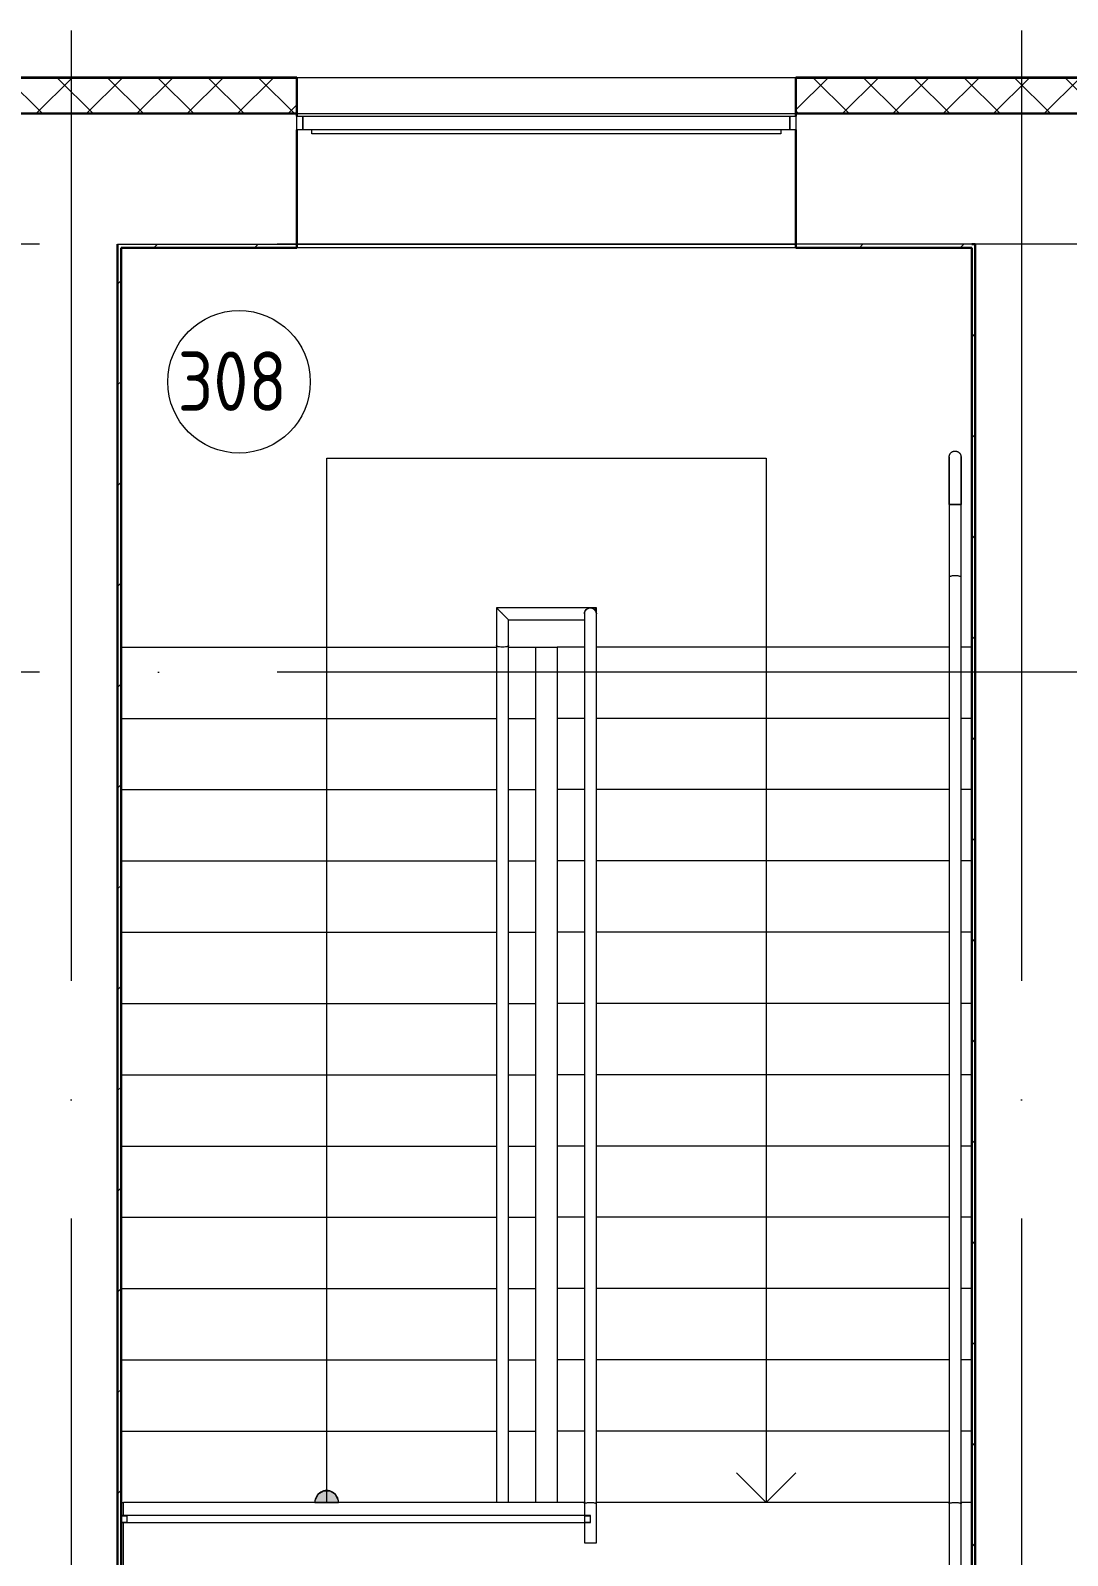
# Model space of a CAD drawing. Header units: millimetres. Extents: x -259809 to 472825, y -397243 to 31861.
# Drawn here: x 264000 to 268364, y -359371 to -352952 of the extents above; entities that cross this region are included whole.
import ezdxf

# ---------------------------------------------------------------- set-up
doc = ezdxf.new("R2010")
doc.units = ezdxf.units.MM
doc.linetypes.add('ADSK_Линия сетки', pattern=[25, 20, -2.5, 0, -2.5])
for name, color, linetype, lineweight in [('Лестницы', 252, 'Continuous', 9), ('лс', 5, 'Continuous', 30), ('Марки помещений', 252, 'Continuous', 20), ('Ограждение', 252, 'Continuous', 9), ('Окна', 252, 'Continuous', 9), ('Оси', 252, 'Continuous', 9), ('Перекрытие', 252, 'Continuous', 18), ('Стены внутренние', 252, 'Continuous', 18), ('Стены наружные', 252, 'Continuous', 18), ('Стены штриховка', 7, 'Continuous', 9), ('Стрелки вверх', 7, 'Continuous', 18)]:
    doc.layers.add(name, color=color, linetype=linetype, lineweight=lineweight)
doc.styles.add('GOST Common_2', font='', dxfattribs={"width": 0.9, "height": 250})
doc.styles.get('GOST Common_2').set_extended_font_data('GOST type B')

# ---------------------------------------------------------------- blocks, each defined once
blk = doc.blocks.new('3 этаж')
at = {"layer": 'Стрелки вверх', "true_color": 0x636466}
h = blk.add_hatch(color=251, dxfattribs=at)
edge = h.paths.add_edge_path()
edge.add_arc((265246.4, -6458.4), 50, 359.83086, 540.16914)
edge.add_line((265196.4, -6458.6), (265246.4, -6458.4))
edge.add_line((265246.4, -6458.4), (265296.4, -6458.6))
blk.add_hatch(color=251, dxfattribs=at).paths.add_polyline_path([(265294.8, -6458.4), (265295.8, -6451.3), (265284.1, -6425.7), (265260.4, -6410.5), (265232.3, -6410.5), (265208.6, -6425.7), (265196.9, -6451.3), (265197.9, -6458.4)])
at = {"layer": 'Лестницы', "color": 251, "true_color": 0x636466}
for p, q in [((264381.4, -2858.4), (265961.4, -2858.4)), ((264381.4, -2858.4), (265961.4, -2858.4)), ((266011.4, -2858.4), (266126.4, -2858.4)), ((266011.4, -2858.4), (266126.4, -2858.4)), ((266126.4, -2858.4), (266216.4, -2858.4)), ((266126.4, -3158.4), (266126.4, -2858.4)), ((266331.4, -2858.4), (266216.4, -2858.4)), ((266216.4, -2858.4), (266216.4, -3158.4)), ((266331.4, -2858.4), (266216.4, -2858.4)), ((267866.4, -2858.4), (266381.4, -2858.4)), ((267866.4, -2858.4), (266381.4, -2858.4)), ((267961.4, -2858.4), (267916.4, -2858.4)), ((267961.4, -2858.4), (267916.4, -2858.4)), ((264381.4, -3158.4), (265961.4, -3158.4)), ((264381.4, -3158.4), (265961.4, -3158.4)), ((266011.3, -3158.4), (266126.4, -3158.4)), ((266011.3, -3158.4), (266126.4, -3158.4)), ((266126.4, -3458.4), (266126.4, -3158.4)), ((266216.4, -3158.4), (266216.4, -3458.4)), ((266331.4, -3158.4), (266216.4, -3158.4)), ((266331.4, -3158.4), (266216.4, -3158.4)), ((267866.4, -3158.4), (266381.4, -3158.4)), ((267866.4, -3158.4), (266381.4, -3158.4)), ((267961.4, -3158.4), (267916.4, -3158.4)), ((267961.4, -3158.4), (267916.4, -3158.4)), ((264381.4, -3458.4), (265961.5, -3458.4)), ((264381.4, -3458.4), (265961.5, -3458.4)), ((266011.2, -3458.4), (266126.4, -3458.4)), ((266011.2, -3458.4), (266126.4, -3458.4)), ((266126.4, -3758.4), (266126.4, -3458.4)), ((266216.4, -3458.4), (266216.4, -3758.4)), ((266331.4, -3458.4), (266216.4, -3458.4)), ((266331.4, -3458.4), (266216.4, -3458.4)), ((267866.4, -3458.4), (266381.4, -3458.4)), ((267866.4, -3458.4), (266381.4, -3458.4)), ((267961.4, -3458.4), (267916.4, -3458.4)), ((267961.4, -3458.4), (267916.4, -3458.4)), ((264381.4, -3758.4), (265961.6, -3758.4)), ((264381.4, -3758.4), (265961.6, -3758.4)), ((266011.1, -3758.4), (266126.4, -3758.4)), ((266011.1, -3758.4), (266126.4, -3758.4)), ((266126.4, -4058.4), (266126.4, -3758.4)), ((266216.4, -3758.4), (266216.4, -4058.4)), ((266331.4, -3758.4), (266216.4, -3758.4)), ((266331.4, -3758.4), (266216.4, -3758.4)), ((267866.4, -3758.4), (266381.4, -3758.4)), ((267866.4, -3758.4), (266381.4, -3758.4)), ((267961.4, -3758.4), (267916.4, -3758.4)), ((267961.4, -3758.4), (267916.4, -3758.4)), ((264381.4, -4058.4), (265961.4, -4058.4)), ((264381.4, -4058.4), (265961.4, -4058.4)), ((266011.4, -4058.4), (266126.4, -4058.4)), ((266011.4, -4058.4), (266126.4, -4058.4)), ((266126.4, -4358.4), (266126.4, -4058.4)), ((266216.4, -4058.4), (266216.4, -4358.4)), ((266331.4, -4058.4), (266216.4, -4058.4)), ((266331.4, -4058.4), (266216.4, -4058.4)), ((267866.4, -4058.4), (266381.4, -4058.4)), ((267866.4, -4058.4), (266381.4, -4058.4)), ((267961.4, -4058.4), (267916.4, -4058.4)), ((267961.4, -4058.4), (267916.4, -4058.4)), ((264381.4, -4358.4), (265961.4, -4358.4)), ((264381.4, -4358.4), (265961.4, -4358.4)), ((266011.4, -4358.4), (266126.4, -4358.4)), ((266011.4, -4358.4), (266126.4, -4358.4)), ((266126.4, -4658.4), (266126.4, -4358.4)), ((266216.4, -4358.4), (266216.4, -4658.4)), ((266331.4, -4358.4), (266216.4, -4358.4)), ((266331.4, -4358.4), (266216.4, -4358.4)), ((267866.4, -4358.4), (266381.4, -4358.4)), ((267866.4, -4358.4), (266381.4, -4358.4)), ((267961.4, -4358.4), (267916.4, -4358.4)), ((267961.4, -4358.4), (267916.4, -4358.4)), ((264381.4, -4658.4), (265961.4, -4658.4)), ((264381.4, -4658.4), (265961.4, -4658.4)), ((266011.4, -4658.4), (266126.4, -4658.4)), ((266011.4, -4658.4), (266126.4, -4658.4)), ((266126.4, -4958.4), (266126.4, -4658.4)), ((266216.4, -4658.4), (266216.4, -4958.4)), ((266331.4, -4658.4), (266216.4, -4658.4)), ((266331.4, -4658.4), (266216.4, -4658.4)), ((267866.4, -4658.4), (266381.4, -4658.4)), ((267866.4, -4658.4), (266381.4, -4658.4)), ((267961.4, -4658.4), (267916.4, -4658.4)), ((267961.4, -4658.4), (267916.4, -4658.4)), ((264381.4, -4958.4), (265961.4, -4958.4)), ((264381.4, -4958.4), (265961.4, -4958.4)), ((266011.4, -4958.4), (266126.4, -4958.4)), ((266011.4, -4958.4), (266126.4, -4958.4)), ((266126.4, -5258.4), (266126.4, -4958.4)), ((266216.4, -4958.4), (266216.4, -5258.4)), ((266331.4, -4958.4), (266216.4, -4958.4)), ((266331.4, -4958.4), (266216.4, -4958.4)), ((267866.4, -4958.4), (266381.4, -4958.4)), ((267866.4, -4958.4), (266381.4, -4958.4)), ((267961.4, -4958.4), (267916.4, -4958.4)), ((267961.4, -4958.4), (267916.4, -4958.4)), ((264381.4, -5258.4), (265961.4, -5258.4)), ((264381.4, -5258.4), (265961.4, -5258.4)), ((266011.4, -5258.4), (266126.4, -5258.4)), ((266011.4, -5258.4), (266126.4, -5258.4)), ((266126.4, -5558.4), (266126.4, -5258.4)), ((266216.4, -5258.4), (266216.4, -5558.4)), ((266331.4, -5258.4), (266216.4, -5258.4)), ((266331.4, -5258.4), (266216.4, -5258.4)), ((267866.4, -5258.4), (266381.4, -5258.4)), ((267866.4, -5258.4), (266381.4, -5258.4)), ((267961.4, -5258.4), (267916.4, -5258.4)), ((267961.4, -5258.4), (267916.4, -5258.4)), ((264381.4, -5558.4), (265961.4, -5558.4)), ((264381.4, -5558.4), (265961.4, -5558.4)), ((266011.4, -5558.4), (266126.4, -5558.4)), ((266011.4, -5558.4), (266126.4, -5558.4)), ((266126.4, -5858.4), (266126.4, -5558.4)), ((266216.4, -5558.4), (266216.4, -5858.4)), ((266331.4, -5558.4), (266216.4, -5558.4)), ((266331.4, -5558.4), (266216.4, -5558.4)), ((267866.6, -5558.4), (266381.4, -5558.4)), ((267866.6, -5558.4), (266381.4, -5558.4)), ((267961.4, -5558.4), (267916.2, -5558.4)), ((267961.4, -5558.4), (267916.2, -5558.4)), ((264381.4, -5858.4), (265961.4, -5858.4)), ((264381.4, -5858.4), (265961.4, -5858.4)), ((266011.4, -5858.4), (266126.4, -5858.4)), ((266011.4, -5858.4), (266126.4, -5858.4)), ((266126.4, -6158.4), (266126.4, -5858.4)), ((266216.4, -5858.4), (266216.4, -6158.4)), ((266331.4, -5858.4), (266216.4, -5858.4)), ((266331.4, -5858.4), (266216.4, -5858.4)), ((267866.5, -5858.4), (266381.4, -5858.4)), ((267866.5, -5858.4), (266381.4, -5858.4)), ((267961.4, -5858.4), (267916.2, -5858.4)), ((267961.4, -5858.4), (267916.2, -5858.4)), ((264381.4, -6158.4), (265961.4, -6158.4)), ((264381.4, -6158.4), (265961.4, -6158.4)), ((266011.4, -6158.4), (266126.4, -6158.4)), ((266011.4, -6158.4), (266126.4, -6158.4)), ((266126.4, -6458.4), (266126.4, -6158.4)), ((266216.4, -6158.4), (266216.4, -6458.4)), ((266331.4, -6158.4), (266216.4, -6158.4)), ((266331.4, -6158.4), (266216.4, -6158.4)), ((267866.4, -6158.4), (266381.4, -6158.4)), ((267866.4, -6158.4), (266381.4, -6158.4)), ((267961.4, -6158.4), (267916.3, -6158.4)), ((267961.4, -6158.4), (267916.3, -6158.4)), ((266216.4, -6458.4), (264391.4, -6458.4)), ((266331.4, -6458.4), (266216.4, -6458.4)), ((266331.4, -6458.4), (266216.4, -6458.4)), ((267866.4, -6458.4), (266381.4, -6458.4)), ((267866.4, -6458.4), (266381.4, -6458.4)), ((267961.4, -6458.4), (267916.4, -6458.4)), ((267961.4, -6458.4), (267916.4, -6458.4))]:
    blk.add_line(p, q, dxfattribs=at)
at = {"layer": 'Марки помещений', "color": 251, "true_color": 0x636466}
blk.add_circle((264877.5, -1742.1), 300, dxfattribs=at)
at = {"layer": 'Ограждение', "color": 251, "true_color": 0x636466}
for p, q in [((267866.7, -2054.5), (267866.9, -2053.5)), ((267866.9, -2053.5), (267867.1, -2052.5)), ((267867.1, -2052.5), (267867.3, -2051.5)), ((267867.3, -2051.5), (267867.6, -2050.6)), ((267867.6, -2050.6), (267868, -2049.6)), ((267868, -2049.6), (267868.3, -2048.7)), ((267868.3, -2048.7), (267868.7, -2047.8)), ((267868.7, -2047.8), (267869.2, -2046.9)), ((267869.2, -2046.9), (267869.7, -2046)), ((267869.7, -2046), (267870.2, -2045.2)), ((267870.2, -2045.2), (267870.7, -2044.3)), ((267870.7, -2044.3), (267871.3, -2043.5)), ((267871.3, -2043.5), (267871.9, -2042.7)), ((267871.9, -2042.7), (267872.6, -2042)), ((267872.6, -2042), (267873.2, -2041.2)), ((267873.2, -2041.2), (267873.9, -2040.5)), ((267873.9, -2040.5), (267874.7, -2039.8)), ((267874.7, -2039.8), (267875.4, -2039.2)), ((267875.4, -2039.2), (267876.2, -2038.6)), ((267876.2, -2038.6), (267877, -2038)), ((267877, -2038), (267877.8, -2037.4)), ((267877.8, -2037.4), (267878.7, -2036.9)), ((267878.7, -2036.9), (267879.6, -2036.4)), ((267879.6, -2036.4), (267880.5, -2035.9)), ((267880.5, -2035.9), (267881.4, -2035.5)), ((267881.4, -2035.5), (267882.3, -2035.1)), ((267882.3, -2035.1), (267883.2, -2034.8)), ((267883.2, -2034.8), (267884.2, -2034.5)), ((267884.2, -2034.5), (267885.2, -2034.2)), ((267885.2, -2034.2), (267886.1, -2034)), ((267886.1, -2034), (267887.1, -2033.8)), ((267887.1, -2033.8), (267888.1, -2033.7)), ((267888.1, -2033.7), (267889.1, -2033.5)), ((267889.1, -2033.5), (267890.1, -2033.5)), ((267890.1, -2033.5), (267891.1, -2033.4)), ((267891.1, -2033.4), (267891.4, -2033.4)), ((267891.4, -2033.4), (267892.4, -2033.5)), ((267892.4, -2033.5), (267893.4, -2033.5)), ((267893.4, -2033.5), (267894.3, -2033.6)), ((267894.3, -2033.6), (267895.3, -2033.8)), ((267895.3, -2033.8), (267896.3, -2033.9)), ((267896.3, -2033.9), (267897.3, -2034.2)), ((267897.3, -2034.2), (267898.3, -2034.4)), ((267898.3, -2034.4), (267899.2, -2034.7)), ((267899.2, -2034.7), (267900.2, -2035)), ((267900.2, -2035), (267901.1, -2035.4)), ((267901.1, -2035.4), (267902, -2035.8)), ((267902, -2035.8), (267902.9, -2036.3)), ((267902.9, -2036.3), (267903.8, -2036.7)), ((267903.8, -2036.7), (267904.6, -2037.3)), ((267904.6, -2037.3), (267905.5, -2037.8)), ((267905.5, -2037.8), (267906.3, -2038.4)), ((267906.3, -2038.4), (267907.1, -2039)), ((267907.1, -2039), (267907.8, -2039.6)), ((267907.8, -2039.6), (267908.6, -2040.3)), ((267908.6, -2040.3), (267909.3, -2041)), ((267909.3, -2041), (267910, -2041.8)), ((267910, -2041.8), (267910.6, -2042.5)), ((267910.6, -2042.5), (267911.2, -2043.3)), ((267911.2, -2043.3), (267911.8, -2044.1)), ((267911.8, -2044.1), (267912.4, -2044.9)), ((267912.4, -2044.9), (267912.9, -2045.8)), ((267912.9, -2045.8), (267913.4, -2046.7)), ((267913.4, -2046.7), (267913.9, -2047.6)), ((267913.9, -2047.6), (267914.3, -2048.5)), ((267914.3, -2048.5), (267914.7, -2049.4)), ((267914.7, -2049.4), (267915, -2050.3)), ((267915, -2050.3), (267915.3, -2051.3)), ((267915.3, -2051.3), (267915.6, -2052.2)), ((267915.6, -2052.2), (267915.8, -2053.2)), ((267915.8, -2053.2), (267916, -2054.2)), ((267866.4, -2056.4), (267866.5, -2055.5)), ((267866.4, -2057.4), (267866.4, -2056.4)), ((267866.4, -2058.4), (267866.4, -2057.4)), ((267866.4, -2058.5), (267866.4, -2058.4)), ((267866.4, -2058.4), (267866.4, -2058.6)), ((267866.4, -2058.7), (267866.4, -2058.5)), ((267866.4, -2058.6), (267866.4, -2059.1)), ((267866.4, -2059.3), (267866.4, -2058.7)), ((267866.4, -2059.1), (267866.4, -2059.9)), ((267866.4, -2060.2), (267866.4, -2059.3)), ((267866.4, -2059.9), (267866.4, -2061)), ((267866.4, -2061.4), (267866.4, -2060.2)), ((267866.4, -2061), (267866.4, -2062.4)), ((267866.4, -2062.9), (267866.4, -2061.4)), ((267866.4, -2062.4), (267866.4, -2064.2)), ((267866.4, -2064.7), (267866.4, -2062.9)), ((267866.4, -2064.2), (267866.4, -2066.2)), ((267866.4, -2066.8), (267866.4, -2064.7)), ((267866.4, -2066.2), (267866.4, -2068.6)), ((267866.4, -2069.3), (267866.4, -2066.8)), ((267866.4, -2068.6), (267866.4, -2071.3)), ((267866.4, -2072), (267866.4, -2069.3)), ((267866.4, -2071.3), (267866.4, -2074.2)), ((267866.4, -2075.1), (267866.4, -2072)), ((267866.4, -2074.2), (267866.4, -2077.5)), ((267866.4, -2078.4), (267866.4, -2075.1)), ((267866.4, -2077.5), (267866.4, -2081)), ((267866.4, -2082.1), (267866.4, -2078.4)), ((267866.4, -2081), (267866.4, -2084.9)), ((267866.4, -2086), (267866.4, -2082.1)), ((267866.4, -2084.9), (267866.4, -2089)), ((267866.4, -2090.2), (267866.4, -2086)), ((267866.4, -2089), (267866.4, -2093.4)), ((267866.4, -2094.6), (267866.4, -2090.2)), ((267866.4, -2093.4), (267866.4, -2098)), ((267866.4, -2099.3), (267866.4, -2094.6)), ((267866.4, -2098), (267866.4, -2102.9)), ((267866.4, -2104.3), (267866.4, -2099.3)), ((267866.4, -2102.9), (267866.4, -2108.1)), ((267866.4, -2109.5), (267866.4, -2104.3)), ((267866.4, -2108.1), (267866.4, -2113.5)), ((267866.4, -2115), (267866.4, -2109.5)), ((267866.4, -2113.5), (267866.4, -2119.1)), ((267866.4, -2120.7), (267866.4, -2115)), ((267866.5, -2055.5), (267866.7, -2054.5)), ((267916, -2054.2), (267916.1, -2055.2)), ((267916.1, -2055.2), (267916.3, -2056.2)), ((267916.3, -2056.2), (267916.3, -2057.2)), ((267916.3, -2057.2), (267916.4, -2058.2)), ((267916.4, -2058.2), (267916.4, -2058.4)), ((267916.4, -2058.5), (267916.4, -2058.4)), ((267916.4, -2058.4), (267916.4, -2058.6)), ((267916.4, -2058.7), (267916.4, -2058.5)), ((267916.4, -2058.6), (267916.4, -2059.1)), ((267916.4, -2059.3), (267916.4, -2058.7)), ((267916.4, -2059.1), (267916.4, -2059.9)), ((267916.4, -2060.2), (267916.4, -2059.3)), ((267916.4, -2059.9), (267916.4, -2061)), ((267916.4, -2061.4), (267916.4, -2060.2)), ((267916.4, -2061), (267916.4, -2062.4)), ((267916.4, -2062.9), (267916.4, -2061.4)), ((267916.4, -2062.4), (267916.4, -2064.2)), ((267916.4, -2064.7), (267916.4, -2062.9)), ((267916.4, -2064.2), (267916.4, -2066.2)), ((267916.4, -2066.8), (267916.4, -2064.7)), ((267916.4, -2066.2), (267916.4, -2068.6)), ((267916.4, -2069.3), (267916.4, -2066.8)), ((267916.4, -2068.6), (267916.4, -2071.3)), ((267916.4, -2072), (267916.4, -2069.3)), ((267916.4, -2071.3), (267916.4, -2074.2)), ((267916.4, -2075.1), (267916.4, -2072)), ((267916.4, -2074.2), (267916.4, -2077.5)), ((267916.4, -2078.4), (267916.4, -2075.1)), ((267916.4, -2077.5), (267916.4, -2081)), ((267916.4, -2082.1), (267916.4, -2078.4)), ((267916.4, -2081), (267916.4, -2084.9)), ((267916.4, -2086), (267916.4, -2082.1)), ((267916.4, -2084.9), (267916.4, -2089)), ((267916.4, -2090.2), (267916.4, -2086)), ((267916.4, -2089), (267916.4, -2093.4)), ((267916.4, -2094.6), (267916.4, -2090.2)), ((267916.4, -2093.4), (267916.4, -2098)), ((267916.4, -2099.3), (267916.4, -2094.6)), ((267916.4, -2098), (267916.4, -2102.9)), ((267916.4, -2104.3), (267916.4, -2099.3)), ((267916.4, -2102.9), (267916.4, -2108.1)), ((267916.4, -2109.5), (267916.4, -2104.3)), ((267916.4, -2108.1), (267916.4, -2113.5)), ((267916.4, -2115), (267916.4, -2109.5)), ((267916.4, -2113.5), (267916.4, -2119.1)), ((267916.4, -2120.7), (267916.4, -2115)), ((267866.4, -2119.1), (267866.4, -2125)), ((267866.4, -2126.6), (267866.4, -2120.7)), ((267866.4, -2125), (267866.4, -2131)), ((267866.4, -2132.7), (267866.4, -2126.6)), ((267866.4, -2131), (267866.4, -2137.3)), ((267866.4, -2139), (267866.4, -2132.7)), ((267866.4, -2137.3), (267866.4, -2143.7)), ((267866.4, -2145.5), (267866.4, -2139)), ((267866.4, -2143.7), (267866.4, -2150.4)), ((267866.4, -2152.2), (267866.4, -2145.5)), ((267866.4, -2150.4), (267866.4, -2157.2)), ((267866.4, -2159.1), (267866.4, -2152.2)), ((267866.4, -2157.2), (267866.4, -2164.2)), ((267866.4, -2166.1), (267866.4, -2159.1)), ((267866.4, -2164.2), (267866.4, -2171.3)), ((267866.4, -2173.3), (267866.4, -2166.1)), ((267866.4, -2171.3), (267866.4, -2178.6)), ((267866.4, -2180.6), (267866.4, -2173.3)), ((267866.4, -2178.6), (267866.4, -2186)), ((267866.4, -2188), (267866.4, -2180.6)), ((267916.4, -2119.1), (267916.4, -2125)), ((267916.4, -2126.6), (267916.4, -2120.7)), ((267916.4, -2125), (267916.4, -2131)), ((267916.4, -2132.7), (267916.4, -2126.6)), ((267916.4, -2131), (267916.4, -2137.3)), ((267916.4, -2139), (267916.4, -2132.7)), ((267916.4, -2137.3), (267916.4, -2143.7)), ((267916.4, -2145.5), (267916.4, -2139)), ((267916.4, -2143.7), (267916.4, -2150.4)), ((267916.4, -2152.2), (267916.4, -2145.5)), ((267916.4, -2150.4), (267916.4, -2157.2)), ((267916.4, -2159.1), (267916.4, -2152.2)), ((267916.4, -2157.2), (267916.4, -2164.2)), ((267916.4, -2166.1), (267916.4, -2159.1)), ((267916.4, -2164.2), (267916.4, -2171.3)), ((267916.4, -2173.3), (267916.4, -2166.1)), ((267916.4, -2171.3), (267916.4, -2178.6)), ((267916.4, -2180.6), (267916.4, -2173.3)), ((267916.4, -2178.6), (267916.4, -2186)), ((267916.4, -2188), (267916.4, -2180.6)), ((267866.4, -2186), (267866.4, -2193.5)), ((267866.4, -2195.5), (267866.4, -2188)), ((267866.4, -2193.5), (267866.4, -2201.1)), ((267866.4, -2203.2), (267866.4, -2195.5)), ((267866.4, -2201.1), (267866.4, -2208.8)), ((267866.4, -2210.9), (267866.4, -2203.2)), ((267866.4, -2208.8), (267866.4, -2216.6)), ((267866.4, -2218.7), (267866.4, -2210.9)), ((267866.4, -2216.6), (267866.4, -2224.5)), ((267866.4, -2226.6), (267866.4, -2218.7)), ((267866.4, -2224.5), (267866.4, -2232.4)), ((267866.4, -2234.5), (267866.4, -2226.6)), ((267866.4, -2232.4), (267866.4, -2240.3)), ((267866.4, -2242.5), (267866.4, -2234.5)), ((267866.4, -2240.3), (267866.4, -2248.3)), ((267866.4, -2250.4), (267866.4, -2242.5)), ((267916.4, -2186), (267916.4, -2193.5)), ((267916.4, -2195.5), (267916.4, -2188)), ((267916.4, -2193.5), (267916.4, -2201.1)), ((267916.4, -2203.2), (267916.4, -2195.5)), ((267916.4, -2201.1), (267916.4, -2208.8)), ((267916.4, -2210.9), (267916.4, -2203.2)), ((267916.4, -2208.8), (267916.4, -2216.6)), ((267916.4, -2218.7), (267916.4, -2210.9)), ((267916.4, -2216.6), (267916.4, -2224.5)), ((267916.4, -2226.6), (267916.4, -2218.7)), ((267916.4, -2224.5), (267916.4, -2232.4)), ((267916.4, -2234.5), (267916.4, -2226.6)), ((267916.4, -2232.4), (267916.4, -2240.3)), ((267916.4, -2242.5), (267916.4, -2234.5)), ((267916.4, -2240.3), (267916.4, -2248.3)), ((267916.4, -2250.4), (267916.4, -2242.5)), ((267866.4, -2248.3), (267866.4, -2256.3)), ((267866.4, -2258.4), (267866.4, -2250.4)), ((267866.4, -2256.3), (267866.4, -2258.4)), ((267866.4, -2258.4), (267866.4, -2564.3)), ((267916.4, -2258.4), (267866.4, -2258.4)), ((267866.4, -2258.4), (267891.4, -2258.4)), ((267891.4, -2258.4), (267916.4, -2258.4)), ((267916.4, -2248.3), (267916.4, -2256.3)), ((267916.4, -2258.4), (267916.4, -2250.4)), ((267916.4, -2256.3), (267916.4, -2258.4)), ((267916.4, -2564.3), (267916.4, -2258.4)), ((267866.4, -2564.3), (267866.4, -6464.3)), ((267916.4, -6464.3), (267916.4, -2564.3)), ((266356.4, -2693.4), (265961.4, -2693.4)), ((265961.4, -2693.4), (265961.4, -2852.5)), ((266343.9, -2696.8), (266349.9, -2694.3)), ((266349.9, -2694.3), (266343.9, -2696.8)), ((266349.9, -2694.3), (266356.4, -2693.4)), ((266356.4, -2693.4), (266349.9, -2694.3)), ((266356.4, -2693.4), (266362.8, -2694.3)), ((266362.8, -2694.3), (266356.4, -2693.4)), ((266381.4, -2693.4), (266356.4, -2693.4)), ((266362.8, -2694.3), (266368.9, -2696.8)), ((266368.9, -2696.8), (266362.8, -2694.3)), ((266381.4, -2718.4), (266381.4, -2693.4)), ((266011.4, -2743.4), (266331.4, -2743.4)), ((266011.4, -2852.5), (266011.4, -2743.4)), ((266331.4, -2718.4), (266332.2, -2712)), ((266332.2, -2712), (266331.4, -2718.4)), ((266331.4, -2718.4), (266331.4, -6464.3)), ((266332.2, -2712), (266334.7, -2705.9)), ((266334.7, -2705.9), (266332.2, -2712)), ((266334.7, -2705.9), (266338.7, -2700.8)), ((266338.7, -2700.8), (266334.7, -2705.9)), ((266338.7, -2700.8), (266343.9, -2696.8)), ((266343.9, -2696.8), (266338.7, -2700.8)), ((266368.9, -2696.8), (266374, -2700.8)), ((266374, -2700.8), (266368.9, -2696.8)), ((266374, -2700.8), (266378, -2705.9)), ((266378, -2705.9), (266374, -2700.8)), ((266378, -2705.9), (266380.5, -2712)), ((266380.5, -2712), (266378, -2705.9)), ((266380.5, -2712), (266381.4, -2718.4)), ((266381.4, -2718.4), (266380.5, -2712)), ((266381.4, -6464.3), (266381.4, -2718.4)), ((265961.4, -2852.5), (265961.4, -6458.4)), ((266011.4, -6458.4), (266011.4, -2852.5)), ((264381.4, -6458.4), (264391.4, -6458.4)), ((264391.4, -6513.4), (264391.4, -6458.4)), ((266331.4, -6464.3), (266331.4, -6513.4)), ((266381.4, -6528.4), (266381.4, -6464.3)), ((267866.4, -6464.3), (267866.4, -6758.4)), ((267916.4, -6758.4), (267916.4, -6464.3)), ((266356.4, -6513.4), (264381.4, -6513.4)), ((264381.4, -6543.4), (266356.4, -6543.4)), ((264391.4, -8333.4), (264391.4, -6543.4)), ((266331.4, -6543.4), (266331.4, -6628.4)), ((266356.4, -6515.5), (266356.4, -6513.4)), ((266356.4, -6543.4), (266356.4, -6541.4)), ((266381.4, -6628.4), (266381.4, -6528.4)), ((266331.4, -6628.4), (266381.4, -6628.4))]:
    blk.add_line(p, q, dxfattribs=at)
at = {"layer": 'Ограждение', "color": 251, "lineweight": 18, "true_color": 0x636466}
for p, q in [((264406.4, -6515.9), (264381.4, -6515.9)), ((264381.4, -6540.9), (264406.4, -6540.9)), ((264406.4, -6540.9), (264406.4, -6515.9)), ((266331.4, -6515.9), (266331.4, -6540.9)), ((266356.4, -6515.9), (266331.4, -6515.9)), ((266331.4, -6540.9), (266356.4, -6540.9)), ((266356.4, -6540.9), (266356.4, -6515.9))]:
    blk.add_line(p, q, dxfattribs=at)
at = {"layer": 'Ограждение', "color": 251, "true_color": 0x636466}
for points, knots in [([(267916.4, -2564.3), (267916.4, -2563.8), (267915.8, -2562.8), (267913.3, -2561.4), (267909.2, -2560.1), (267902.3, -2558.9), (267891.4, -2558.2), (267880.5, -2558.9), (267873.5, -2560.1), (267869.5, -2561.4), (267866.9, -2562.8), (267866.4, -2563.8), (267866.4, -2564.3)], [-1, -1, -1, -1, -0.916667, -0.833333, -0.75, -0.666667, -0.5, -0.333333, -0.25, -0.166667, -0.083333, 0, 0, 0, 0]), ([(265961.4, -2693.4), (265961.4, -2693.5), (265961.8, -2693.9), (265963.2, -2695.3), (265964.6, -2696.7), (265966.2, -2698.2), (265967.5, -2699.6), (265969, -2701.1), (265970.7, -2702.8), (265972.5, -2704.6), (265973.8, -2705.9), (265975.3, -2707.4), (265976.8, -2708.9), (265978.3, -2710.4), (265979.9, -2712), (265981.5, -2713.6), (265983.1, -2715.2), (265984.7, -2716.8), (265986.4, -2718.4), (265988, -2720.1), (265989.6, -2721.7), (265991.2, -2723.3), (265992.8, -2724.9), (265994.4, -2726.5), (265995.9, -2728), (265997.4, -2729.5), (265998.9, -2731), (266000.3, -2732.3), (266002, -2734.1), (266003.7, -2735.8), (266005.2, -2737.2), (266006.6, -2738.6), (266008.1, -2740.2), (266009.5, -2741.6), (266010.9, -2743), (266011.4, -2743.4), (266011.4, -2743.4)], [-1, -1, -1, -1, -0.916667, -0.875, -0.833333, -0.791667, -0.770833, -0.75, -0.708333, -0.6875, -0.666667, -0.645833, -0.625, -0.604167, -0.583333, -0.5625, -0.541667, -0.520833, -0.5, -0.479167, -0.458333, -0.4375, -0.416667, -0.395833, -0.375, -0.354167, -0.333333, -0.3125, -0.291667, -0.25, -0.229167, -0.208333, -0.166667, -0.125, -0.083333, 0, 0, 0, 0]), ([(266374, -2700.8), (266374.4, -2700.4), (266375.2, -2699.6), (266376.6, -2698.3), (266378.1, -2696.7), (266379.5, -2695.3), (266380.9, -2693.9), (266381.3, -2693.4), (266381.4, -2693.4)], [0.75, 0.75, 0.75, 0.75, 0.7708333, 0.7916667, 0.8333333, 0.875, 0.9166667, 1, 1, 1, 1]), ([(266011.4, -2852.5), (266011.4, -2853), (266010.8, -2854.1), (266008.3, -2855.5), (266004.2, -2856.8), (265997.3, -2858), (265986.4, -2858.7), (265975.5, -2858), (265968.5, -2856.8), (265964.5, -2855.5), (265961.9, -2854.1), (265961.4, -2853), (265961.4, -2852.5)], [0, 0, 0, 0, 0.083333, 0.166667, 0.25, 0.333333, 0.5, 0.666667, 0.75, 0.833333, 0.916667, 1, 1, 1, 1]), ([(266331.4, -6464.3), (266331.4, -6463.8), (266331.9, -6462.8), (266334.5, -6461.4), (266338.5, -6460.1), (266345.5, -6458.9), (266356.4, -6458.2), (266367.3, -6458.9), (266374.2, -6460.1), (266378.3, -6461.4), (266380.8, -6462.8), (266381.4, -6463.8), (266381.4, -6464.3)], [0, 0, 0, 0, 0.083333, 0.166667, 0.25, 0.333333, 0.5, 0.666667, 0.75, 0.833333, 0.916667, 1, 1, 1, 1]), ([(267866.4, -6464.3), (267866.4, -6463.8), (267866.9, -6462.8), (267869.5, -6461.4), (267873.5, -6460.1), (267880.5, -6458.9), (267891.4, -6458.2), (267902.3, -6458.9), (267909.2, -6460.1), (267913.3, -6461.4), (267915.8, -6462.8), (267916.4, -6463.8), (267916.4, -6464.3)], [0, 0, 0, 0, 0.083333, 0.166667, 0.25, 0.333333, 0.5, 0.666667, 0.75, 0.833333, 0.916667, 1, 1, 1, 1])]:
    blk.add_open_spline(points, degree=3, knots=knots, dxfattribs=at)
at = {"layer": 'Окна', "color": 251, "true_color": 0x636466}
for p, q in [((265121.4, -681.4), (265121.4, -623.4)), ((265121.4, -623.4), (265146.4, -623.4)), ((265146.4, -623.4), (265146.4, -681.4)), ((265146.4, -623.4), (267196.4, -623.4)), ((265146.4, -681.4), (265146.4, -623.4)), ((267196.4, -681.4), (267196.4, -623.4)), ((267196.4, -623.4), (267221.4, -623.4)), ((267196.4, -623.4), (267196.4, -681.4)), ((267221.4, -623.4), (267221.4, -681.4)), ((265146.4, -681.4), (265121.4, -681.4)), ((267196.4, -681.4), (265146.4, -681.4)), ((265184.4, -698.4), (265184.4, -681.4)), ((267158.4, -698.4), (265184.4, -698.4)), ((267158.4, -681.4), (267158.4, -698.4)), ((267221.4, -681.4), (267196.4, -681.4))]:
    blk.add_line(p, q, dxfattribs=at)
at = {"layer": 'Оси', "color": 251, "linetype": 'ADSK_Линия сетки', "ltscale": 200, "true_color": 0x636466}
for p, q in [((264171.4, -263.4), (264171.4, -31389.6)), ((268171.4, -263.4), (268171.4, -30119.6)), ((314038.7, -1163.4), (237099.1, -1163.4)), ((314038.7, -2963.4), (237099.1, -2963.4))]:
    blk.add_line(p, q, dxfattribs=at)
at = {"layer": 'Перекрытие', "color": 251, "true_color": 0x636466}
for p, q in [((264381.4, -2858.4), (265961.4, -2858.4)), ((266011.4, -2858.4), (266216.4, -2858.4))]:
    blk.add_line(p, q, dxfattribs=at)
at = {"layer": 'Стены внутренние', "color": 251, "lineweight": 30, "true_color": 0x636466}
for p, q in [((263664.4, -461.4), (265121.4, -461.4)), ((265121.4, -623.4), (265121.4, -461.4)), ((268678.4, -461.4), (267221.4, -461.4)), ((267221.4, -623.4), (267221.4, -461.4)), ((265121.4, -613.4), (263816.4, -613.4)), ((268526.4, -613.4), (267221.4, -613.4)), ((265121.4, -681.4), (265121.4, -1163.4)), ((267221.4, -681.4), (267221.4, -1163.4)), ((264366.4, -8358.4), (264366.4, -1163.4)), ((267961.4, -1163.4), (267976.4, -1163.4))]:
    blk.add_line(p, q, dxfattribs=at)
at = {"layer": 'Стены внутренние', "color": 251, "linetype": 'Continuous', "lineweight": 9, "true_color": 0x636466}
for p, q in [((264050.8, -613.4), (263900.8, -463.4)), ((264023.1, -613.4), (264173.1, -463.4)), ((264262.9, -613.4), (264112.9, -463.4)), ((264235.3, -613.4), (264385.3, -463.4)), ((264475, -613.4), (264325, -463.4)), ((264447.4, -613.4), (264597.4, -463.4)), ((264687.2, -613.4), (264537.2, -463.4)), ((264659.5, -613.4), (264809.5, -463.4)), ((264721.6, -463.4), (264720.5, -461.4)), ((264899.3, -613.4), (264749.3, -463.4)), ((264871.7, -613.4), (265021.7, -463.4)), ((265111.4, -613.4), (264961.4, -463.4)), ((267221.4, -597.2), (267355.1, -463.4)), ((267444.9, -613.4), (267294.9, -463.4)), ((267417.2, -613.4), (267567.2, -463.4)), ((267657, -613.4), (267507, -463.4)), ((267629.4, -613.4), (267779.4, -463.4)), ((267869.1, -613.4), (267719.1, -463.4)), ((267772.9, -461.4), (267771.7, -463.4)), ((267841.5, -613.4), (267991.5, -463.4)), ((268081.3, -613.4), (267931.3, -463.4)), ((268053.6, -613.4), (268203.6, -463.4)), ((268293.4, -613.4), (268143.4, -463.4)), ((268265.8, -613.4), (268415.8, -463.4)), ((268505.5, -613.4), (268355.5, -463.4)), ((265083.8, -613.4), (265121.4, -575.9)), ((267232.7, -613.4), (267221.4, -602.1))]:
    blk.add_line(p, q, dxfattribs=at)
at = {"layer": 'Стены внутренние', "color": 251, "true_color": 0x636466}
for p, q in [((265121.4, -461.4), (267221.4, -461.4)), ((265121.4, -613.4), (267221.4, -613.4)), ((267961.4, -1163.4), (267221.4, -1163.4))]:
    blk.add_line(p, q, dxfattribs=at)
at = {"layer": 'Стены наружные', "color": 251, "true_color": 0x636466}
for p, q in [((264366.4, -1163.4), (267221.4, -1163.4)), ((267221.4, -1178.4), (265121.4, -1178.4))]:
    blk.add_line(p, q, dxfattribs=at)
at = {"layer": 'Стены наружные', "color": 251, "lineweight": 30, "true_color": 0x636466}
for p, q in [((264381.4, -1178.4), (265121.4, -1178.4)), ((264381.4, -8343.4), (264381.4, -1178.4)), ((265121.4, -1178.4), (265121.4, -1163.4)), ((267221.4, -1178.4), (267221.4, -1163.4)), ((267221.4, -1178.4), (267961.4, -1178.4)), ((267961.4, -8343.4), (267961.4, -1178.4)), ((267976.4, -8478.4), (267976.4, -1163.4))]:
    blk.add_line(p, q, dxfattribs=at)
at = {"layer": 'Стены наружные', "color": 251, "linetype": 'Continuous', "lineweight": 9, "true_color": 0x636466}
for p, q in [((264518.8, -1178.4), (264533.8, -1163.4)), ((264943.1, -1178.4), (264958.1, -1163.4)), ((267488.6, -1178.4), (267503.6, -1163.4)), ((267912.9, -1178.4), (267927.9, -1163.4)), ((264366.4, -1330.9), (264381.4, -1315.9)), ((267961.4, -1554.3), (267976.4, -1539.3)), ((264366.4, -1755.1), (264381.4, -1740.1)), ((267961.4, -1978.5), (267976.4, -1963.5)), ((264366.4, -2179.4), (264381.4, -2164.4)), ((267961.4, -2402.8), (267976.4, -2387.8)), ((264366.4, -2603.7), (264381.4, -2588.7)), ((267961.4, -2827.1), (267976.4, -2812.1)), ((264366.4, -3027.9), (264381.4, -3012.9)), ((267961.4, -3251.3), (267976.4, -3236.3)), ((264366.4, -3452.2), (264381.4, -3437.2)), ((267961.4, -3675.6), (267976.4, -3660.6)), ((264366.4, -3876.5), (264381.4, -3861.5)), ((267961.4, -4099.8), (267976.4, -4084.8)), ((264366.4, -4300.7), (264381.4, -4285.7)), ((267961.4, -4524.1), (267976.4, -4509.1)), ((264366.4, -4725), (264381.4, -4710)), ((267961.4, -4948.4), (267976.4, -4933.4)), ((264366.4, -5149.3), (264381.4, -5134.3)), ((267961.4, -5372.6), (267976.4, -5357.6)), ((264366.4, -5573.5), (264381.4, -5558.5)), ((267961.4, -5796.9), (267976.4, -5781.9)), ((264366.4, -5997.8), (264381.4, -5982.8)), ((267961.4, -6221.2), (267976.4, -6206.2)), ((264366.4, -6422.1), (264381.4, -6407.1)), ((267961.4, -6645.4), (267976.4, -6630.4))]:
    blk.add_line(p, q, dxfattribs=at)
at = {"layer": 'Стены штриховка', "color": 251, "true_color": 0x636466}
for p, q in [((263664.4, -463.4), (265119.4, -463.4)), ((265119.4, -463.4), (265119.4, -537.4)), ((267223.4, -537.4), (267223.4, -463.4)), ((267223.4, -463.4), (268678.4, -463.4)), ((265119.4, -537.4), (265121.4, -537.4)), ((267221.4, -537.4), (267223.4, -537.4))]:
    blk.add_line(p, q, dxfattribs=at)
at = {"layer": 'Стрелки вверх', "color": 251, "true_color": 0x636466}
for p, q in [((265246.4, -2063.4), (267096.4, -2063.4)), ((265246.4, -2858.4), (265246.4, -2063.4)), ((267096.4, -2063.4), (267096.4, -2858.4)), ((265246.4, -3158.4), (265246.4, -2858.4)), ((267096.4, -2858.4), (267096.4, -3158.4)), ((265246.4, -3458.4), (265246.4, -3158.4)), ((267096.4, -3158.4), (267096.4, -3458.4)), ((265246.4, -3758.4), (265246.4, -3458.4)), ((267096.4, -3458.4), (267096.4, -3758.4)), ((265246.4, -4058.4), (265246.4, -3758.4)), ((267096.4, -3758.4), (267096.4, -4058.4)), ((265246.4, -4358.4), (265246.4, -4058.4)), ((267096.4, -4058.4), (267096.4, -4358.4)), ((265246.4, -4658.4), (265246.4, -4358.4)), ((267096.4, -4358.4), (267096.4, -4658.4)), ((265246.4, -4958.4), (265246.4, -4658.4)), ((267096.4, -4658.4), (267096.4, -4958.4)), ((265246.4, -5258.4), (265246.4, -4958.4)), ((267096.4, -4958.4), (267096.4, -5258.4)), ((265246.4, -5558.4), (265246.4, -5258.4)), ((267096.4, -5258.4), (267096.4, -5558.4)), ((265246.4, -5858.4), (265246.4, -5558.4)), ((267096.4, -5558.4), (267096.4, -5858.4)), ((265246.4, -6158.4), (265246.4, -5858.4)), ((267096.4, -5858.4), (267096.4, -6158.4)), ((265246.4, -6458.4), (265246.4, -6158.4)), ((267096.4, -6158.4), (267096.4, -6458.4)), ((267096.4, -6458.4), (266971.4, -6333.4)), ((267096.4, -6458.4), (267221.4, -6333.4)), ((265232.3, -6410.5), (265208.6, -6425.7)), ((265260.4, -6410.5), (265232.3, -6410.5)), ((265284.1, -6425.7), (265260.4, -6410.5)), ((265196.4, -6458.6), (265246.4, -6458.4)), ((265208.6, -6425.7), (265196.9, -6451.3)), ((265196.9, -6451.3), (265197.9, -6458.4)), ((265197.9, -6458.4), (265294.8, -6458.4)), ((265246.4, -6458.4), (265296.4, -6458.6)), ((265295.8, -6451.3), (265284.1, -6425.7)), ((265294.8, -6458.4), (265295.8, -6451.3))]:
    blk.add_line(p, q, dxfattribs=at)
blk.add_arc((265246.4, -6458.4), 50, 359.83086, 180.16914, dxfattribs=at)
at = {"layer": 'Марки помещений', "color": 251, "true_color": 0x636466, "style": 'GOST Common_2', "width": 0.9}
blk.add_text('308', height=250, dxfattribs=at).set_placement((264618.7, -1864.4))

msp = doc.modelspace()

# ---------------------------------------------------------------- hatches: boundary and pattern name
at = {"layer": 'лс', "lineweight": 5, "true_color": 0xf26722}
h = msp.add_hatch(dxfattribs=at)
h.set_pattern_fill('ANSI31', color=30, scale=100)
h.set_pattern_definition([(45, (0, 56557.33), (-224.5064, 224.5064), [])])
h.paths.add_polyline_path([(258100.4, -355818.6), (250612.8, -355818.6), (250612.8, -364053.8), (270046.6, -364053.8), (270046.6, -362206.6), (258100.4, -362206.6)])
edge = h.paths.add_edge_path(flags=16)
edge.add_ellipse((252003.3, -356537), major_axis=(911.9, 0), ratio=0.29514, start_angle=0, end_angle=360)

# ---------------------------------------------------------------- block references
msp.add_blockref('3 этаж', (0, -352688.9))

doc.saveas('drawing.dxf')
